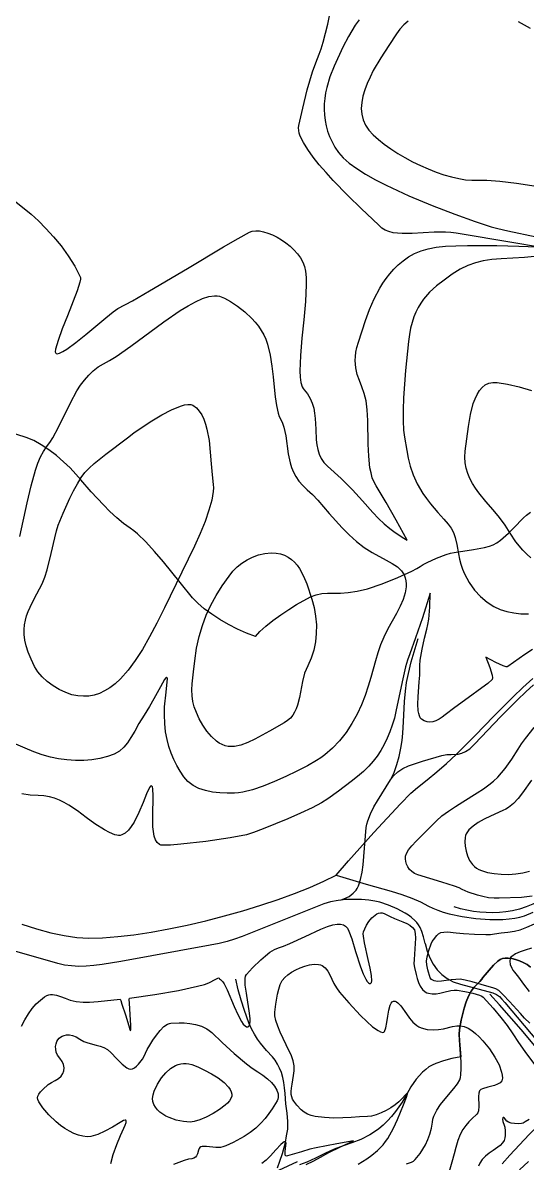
# Model space of a CAD drawing. Header units: millimetres. Extents: x 2 to 2848, y 1 to 2248.
# Drawn here: x 432 to 673, y 894 to 1440 of the extents above; entities that cross this region are included whole.
import ezdxf

# ---------------------------------------------------------------- set-up
doc = ezdxf.new("R2010")
doc.units = ezdxf.units.MM
for name, color, linetype in [('100m', 7, 'CONTINUOUS'), ('1x', 7, 'CONTINUOUS'), ('1x淵', 7, 'CONTINUOUS'), ('200m', 7, 'CONTINUOUS'), ('500m', 7, 'CONTINUOUS'), ('州境', 7, 'CONTINUOUS'), ('新幹線', 7, 'CONTINUOUS'), ('河川・湖沼', 7, 'CONTINUOUS'), ('灘州線', 7, 'CONTINUOUS'), ('自轉車道・登山道', 7, 'CONTINUOUS'), ('鋁州線', 7, 'CONTINUOUS'), ('高速道路', 7, 'CONTINUOUS')]:
    doc.layers.add(name, color=color, linetype=linetype)

msp = doc.modelspace()

# ---------------------------------------------------------------- linework, layer by layer
at = {"layer": '100m', "color": 1}
for points in [[(426.645786, 1355.716129), (432.85833, 1350.7083), (436.166656, 1347.919842), (439.67962, 1344.722105), (443.304205, 1341.127493), (446.947393, 1337.148407), (450.516166, 1332.797252), (453.917509, 1328.086429), (457.058402, 1323.028341), (459.84583, 1317.63539), (459.866353, 1316.869126), (459.558327, 1315.494495), (458.150921, 1311.270323), (453.53074, 1299.373671), (451.095136, 1293.101953), (449.093972, 1287.548481), (447.915831, 1283.413637), (447.756828, 1282.097069), (447.9493, 1281.3978), (448.265055, 1281.227175), (448.693673, 1281.192904), (449.86022, 1281.500588), (451.390391, 1282.255172), (453.225634, 1283.390974), (457.577132, 1286.543513), (462.446305, 1290.432765), (471.86404, 1298.319634), (475.475784, 1301.266366), (477.731567, 1302.84804), (484.688282, 1306.57537), (492.8863, 1311.23863), (511.034954, 1321.977116), (528.23496, 1332.27186), (535.247166, 1336.38044), (540.543746, 1339.33122), (541.942076, 1339.836888), (543.575537, 1340.03001), (545.401834, 1339.929936), (547.378675, 1339.55602), (549.463764, 1338.927614), (551.614807, 1338.06407), (553.78951, 1336.984739), (555.945579, 1335.708975), (558.040719, 1334.256129), (560.032636, 1332.645554), (561.879037, 1330.896602), (563.537626, 1329.028625), (564.966109, 1327.060975), (566.122193, 1325.013004), (566.963582, 1322.904065), (567.447984, 1320.75351), (567.722156, 1317.615684), (567.782978, 1314.082821), (567.411033, 1306.12328), (566.625075, 1297.457473), (565.71803, 1288.667986), (564.982824, 1280.337406), (564.7712, 1276.526265), (564.712382, 1273.04832), (564.842988, 1269.976394), (565.199631, 1267.383312), (565.818928, 1265.341896), (566.238515, 1264.55082), (566.737496, 1263.92497), (568.408711, 1261.951059), (569.689252, 1259.816693), (570.63493, 1257.547451), (571.301556, 1255.168914), (571.74494, 1252.706662), (572.020892, 1250.186273), (572.293744, 1245.073408), (572.566596, 1240.034956), (572.842548, 1237.607585), (573.285932, 1235.275557), (573.952559, 1233.064452), (574.898237, 1230.999849), (576.17878, 1229.107328), (577.849996, 1227.41247), (584.514188, 1221.484148), (589.888537, 1216.101531), (594.667574, 1210.818134), (599.545829, 1205.18747), (602.225769, 1202.340098), (605.011129, 1199.771779), (607.759281, 1197.513519), (610.3276, 1195.596322), (614.354228, 1192.909147), (615.949996, 1191.9583), (610.724475, 1201.549449), (605.904098, 1210.040921), (601.133329, 1217.88747), (600.143855, 1219.717074), (599.344291, 1221.808677), (598.713709, 1224.126623), (598.231181, 1226.635255), (597.626567, 1232.081952), (597.363017, 1237.863511), (597.189384, 1249.290204), (596.944438, 1254.364829), (596.370829, 1258.6333), (595.430318, 1262.160734), (594.303772, 1265.322299), (593.152421, 1268.297828), (592.137496, 1271.267156), (591.420227, 1274.410117), (591.161845, 1277.906545), (591.255121, 1279.843508), (591.52358, 1281.936275), (591.987376, 1284.207326), (592.666663, 1286.67914), (596.035771, 1297.146602), (597.996045, 1302.381764), (600.255813, 1307.520007), (602.901833, 1312.487929), (604.396801, 1314.88508), (606.020866, 1317.212124), (607.784875, 1319.459885), (609.699671, 1321.619189), (611.776101, 1323.680859), (614.025008, 1325.63572), (616.717689, 1327.593483), (619.564907, 1329.192868), (622.656309, 1330.464669), (626.081543, 1331.439679), (629.930256, 1332.148691), (634.292096, 1332.6225), (639.25671, 1332.891899), (644.913745, 1332.98768), (658.937167, 1332.912507), (669.418672, 1332.682093), (678.25435, 1332.32648), (667.043645, 1334.328998), (639.476485, 1338.96469), (636.908987, 1339.281232), (634.286073, 1339.436432), (628.951189, 1339.390318), (618.465574, 1338.764622), (613.623625, 1338.695089), (611.370411, 1338.832724), (609.25477, 1339.127798), (607.296, 1339.612189), (605.513401, 1340.317774), (603.92627, 1341.276431), (602.553908, 1342.52004), (599.465159, 1345.596218), (594.23699, 1350.591954), (587.695149, 1356.963728), (580.665382, 1364.168017), (577.225573, 1367.912505), (573.973438, 1371.661302), (571.012196, 1375.346466), (568.445066, 1378.900059), (566.375265, 1382.25414), (564.906012, 1385.340769), (564.428847, 1386.762558), (564.140526, 1388.092006), (564.053951, 1389.320621), (564.182025, 1390.43991), (566.06778, 1398.750044), (568.221806, 1407.445595), (570.809056, 1416.182486), (572.31669, 1420.45891), (573.994488, 1424.61664), (574.932211, 1427.12081), (575.919549, 1430.387967), (578.032762, 1438.996084), (580.31351, 1450.010679)], [(675.859936, 1139.649258), (672.177617, 1137.252466), (664.190426, 1131.49763), (663.843037, 1131.373013), (663.336091, 1131.383379), (661.943965, 1131.738998), (658.349806, 1133.299335), (653.546152, 1135.89283), (655.484231, 1130.932671), (656.612337, 1127.328721), (656.838598, 1126.003017), (656.69583, 1125.2833), (654.511216, 1123.386569), (651.710647, 1121.195961), (645.135505, 1116.395191), (638.718129, 1111.805143), (634.206246, 1108.34997), (632.718998, 1107.162963), (631.237952, 1106.196098), (629.769308, 1105.471077), (628.319267, 1105.009606), (626.894031, 1104.833389), (625.499801, 1104.964129), (624.142778, 1105.423532), (622.829163, 1106.2333), (622.25633, 1106.872732), (621.818372, 1107.776877), (621.501337, 1108.91279), (621.291272, 1110.247529), (621.136243, 1113.381705), (621.241663, 1116.915856), (621.787366, 1124.129886), (622.004407, 1127.282665), (622.035413, 1129.78122), (622.052983, 1132.011575), (622.275192, 1134.477574), (623.159892, 1139.76924), (624.342249, 1144.961689), (625.474996, 1149.36039), (625.923031, 1151.542684), (626.281148, 1154.168363), (626.76484, 1159.8445), (627.062496, 1166.5583), (623.259111, 1154.784344), (620.030368, 1145.127054), (617.272913, 1137.45414), (616.229049, 1134.502897), (615.272001, 1131.257099), (613.568746, 1124.191896), (610.65833, 1109.93747), (609.866647, 1106.667902), (608.888929, 1103.42624), (607.737578, 1100.240387), (606.424996, 1097.138251), (604.963587, 1094.147736), (603.365751, 1091.296747), (601.643893, 1088.61319), (599.810413, 1086.12497), (597.66274, 1083.702379), (595.080986, 1081.230179), (592.201575, 1078.757979), (589.160933, 1076.335387), (583.141662, 1071.83747), (578.114579, 1068.1333), (575.108561, 1066.24401), (570.586356, 1063.883431), (565.040958, 1061.25), (558.96536, 1058.542154), (547.195536, 1053.69697), (542.487296, 1051.956507), (539.220829, 1050.93538), (531.411487, 1049.442966), (519.807027, 1047.72731), (507.855302, 1046.358919), (502.826669, 1045.983232), (499.004163, 1045.9083), (498.275299, 1046.01006), (497.623865, 1046.25929), (496.536883, 1047.161497), (495.710409, 1048.537604), (495.111636, 1050.310293), (494.70776, 1052.402247), (494.465972, 1054.736148), (494.337436, 1059.82052), (494.581944, 1069.490654), (494.430082, 1072.839335), (494.170799, 1073.871467), (493.74554, 1074.37237), (493.280241, 1074.218286), (492.736519, 1073.471499), (491.409034, 1070.557896), (489.753545, 1066.347712), (487.76051, 1061.557098), (485.420387, 1056.902204), (484.117186, 1054.84945), (482.723635, 1053.099182), (481.23854, 1051.740921), (479.660711, 1050.864184), (478.836647, 1050.634362), (477.988953, 1050.558491), (477.117478, 1050.64776), (476.222074, 1050.91336), (473.660317, 1052.037026), (471.240057, 1053.307759), (466.7333, 1056.170073), (462.520361, 1059.259603), (458.419797, 1062.335649), (454.250164, 1065.157509), (452.082745, 1066.397901), (449.830019, 1067.484485), (447.469303, 1068.387172), (444.977919, 1069.075875), (442.333184, 1069.520507), (439.51242, 1069.69098), (435.81654, 1069.900108), (431.791904, 1070.460777)], [(675.702888, 1021.493858), (670.689494, 1020.961824), (660.048821, 1020.4941), (657.550895, 1020.510177), (654.903883, 1020.798118), (652.221792, 1021.296534), (649.618628, 1021.944036), (645.105114, 1023.440746), (642.275398, 1024.79714), (640.914255, 1025.462913), (638.682711, 1026.299696), (632.616945, 1028.25828), (621.134378, 1031.71942), (619.52378, 1032.401217), (618.189887, 1033.294549), (617.117679, 1034.355129), (616.292137, 1035.538666), (615.698242, 1036.800874), (615.320975, 1038.097463), (615.145316, 1039.384144), (615.156246, 1040.61663), (615.608415, 1041.995357), (616.690003, 1043.708949), (618.286288, 1045.695392), (620.282549, 1047.892675), (625.01611, 1052.671714), (629.972913, 1057.54997), (632.626498, 1059.916751), (635.723466, 1062.246325), (639.11189, 1064.526289), (642.63984, 1066.744242), (649.506605, 1070.944504), (652.541561, 1072.902008), (655.10833, 1074.74789), (657.296618, 1076.579414), (659.312008, 1078.500867), (661.176384, 1080.510382), (662.911628, 1082.60609), (666.082254, 1087.048617), (668.99895, 1091.81351), (670.67243, 1094.396676), (672.601689, 1096.964401), (676.783319, 1102.242124)], [(431.656148, 959.242486), (433.198444, 962.308), (434.895902, 965.130405), (436.719246, 967.677641), (438.639195, 969.917647), (440.626473, 971.818363), (442.6518, 973.34773), (443.647031, 973.908222), (444.606361, 974.271119), (445.542123, 974.458073), (446.466649, 974.490732), (448.331322, 974.179771), (450.29904, 973.51144), (452.468463, 972.658943), (454.938251, 971.795483), (457.807064, 971.094264), (461.17356, 970.72849), (464.135762, 970.766619), (468.195741, 971.039805), (478.721158, 972.16415), (479.040526, 971.531124), (479.630232, 969.831083), (481.260588, 964.652772), (482.892084, 959.474856), (483.483215, 957.775307), (483.804578, 957.14297), (483.910505, 957.828674), (483.86773, 959.595595), (483.534866, 964.931652), (483.203572, 970.268269), (483.162761, 972.035889), (483.271438, 972.72257), (495.404393, 974.470029), (506.743563, 976.42396), (515.836071, 978.367286), (519.085802, 979.267135), (521.229038, 980.08293), (524.535237, 981.80765), (525.789313, 982.374762), (526.057888, 982.300951), (526.306731, 982.029818), (526.700277, 981.59206), (527.402958, 981.01837), (527.905486, 980.476516), (528.494067, 979.524948), (529.887733, 976.648094), (533.249483, 968.787445), (535.050942, 964.825331), (536.821706, 961.523144), (537.669542, 960.27916), (538.478462, 959.391723), (539.238052, 958.924688), (539.937898, 958.94191), (540.484456, 959.435163), (540.811221, 960.318398), (540.94834, 961.538721), (540.925959, 963.043241), (540.52328, 966.693298), (539.844353, 970.845425), (539.130347, 975.07648), (538.62243, 978.963321), (538.561771, 982.082805), (538.774528, 983.222556), (539.189538, 984.01179), (542.060185, 987.157214), (546.01828, 991.074382), (548.196841, 992.97158), (550.397325, 994.640765), (552.536422, 995.94162), (554.530818, 996.73383), (556.852979, 997.530418), (559.883301, 998.826882), (567.18268, 1002.25294), (574.657459, 1005.678997), (577.907029, 1006.975462), (580.536138, 1007.77205), (582.564151, 1008.104205), (584.201909, 1008.11407), (585.515185, 1007.795069), (586.569753, 1007.140622), (587.431385, 1006.144155), (588.165854, 1004.799088), (589.516398, 1001.03685), (591.34051, 995.020787), (593.725893, 987.70679), (594.997513, 984.385234), (596.251593, 981.725797), (596.855612, 980.747145), (597.435514, 980.057347), (597.984722, 979.697513), (598.496658, 979.70875), (598.878143, 980.13203), (599.057923, 980.946388), (598.917605, 983.541148), (598.286179, 987.078658), (597.374121, 991.144547), (595.550005, 999.203973), (595.058898, 1002.368766), (595.010665, 1003.553645), (595.129058, 1004.40445), (595.710418, 1005.917242), (596.587759, 1007.666816), (597.723809, 1009.469007), (599.081298, 1011.13965), (600.622953, 1012.494581), (601.451195, 1012.996103), (602.311502, 1013.349634), (603.199215, 1013.532156), (604.109675, 1013.520646), (605.038222, 1013.292084), (605.980198, 1012.82345), (607.940246, 1011.742205), (609.97922, 1010.83855), (613.978238, 1009.292142), (615.780427, 1008.513458), (617.345831, 1007.640499), (618.595524, 1006.605298), (619.450578, 1005.33989), (619.895645, 1003.647327), (620.029385, 1001.481195), (619.731213, 996.359647), (619.292724, 991.238097), (619.251067, 989.07196), (619.450578, 987.37939), (620.239858, 984.029331), (620.759468, 982.124095), (621.415011, 980.223245), (622.245949, 978.445172), (623.291747, 976.908267), (624.591869, 975.730922), (625.349633, 975.314083), (626.185778, 975.03153), (627.977592, 974.790768), (629.820147, 974.850841), (631.675981, 975.122454), (633.507634, 975.51631), (636.948559, 976.313569), (638.482909, 976.53838), (639.843238, 976.52825), (643.633606, 975.942817), (647.4051, 975.133022), (650.517403, 974.175751), (651.626259, 973.665839), (652.330198, 973.14789), (652.330198, 973.14789), (657.072031, 967.8893), (660.796866, 963.523675), (663.827166, 959.604532), (666.485398, 955.68539), (669.306939, 951.437596), (672.289704, 947.202198), (676.80416, 941.00103)], [(674.711904, 960.695881), (672.107276, 963.201115), (670.15161, 965.30294), (664.889744, 971.172849), (661.86417, 974.353355), (659.768192, 976.34117), (658.397399, 977.175749), (656.969233, 977.689204), (654.04999, 978.43957), (647.076966, 980.533457), (643.807665, 981.35798), (641.34999, 981.74686), (639.313938, 981.713786), (637.067047, 981.482275), (632.486448, 980.82082), (630.466933, 980.734001), (628.831891, 981.019254), (627.668138, 981.602165), (627.06249, 982.40832), (625.938011, 986.22824), (625.388174, 988.60329), (625.210407, 990.34582), (625.596946, 992.423212), (626.417568, 995.554804), (627.461432, 998.661591), (628.001192, 999.868494), (628.517698, 1000.66457), (630.204417, 1002.731621), (631.047776, 1003.54811), (632.089573, 1004.10415), (633.526178, 1004.362529), (635.347256, 1004.385266), (639.497907, 1003.97186), (642.945759, 1003.610122), (648.129938, 1003.260789), (653.562164, 1003.134698), (655.906207, 1003.221256), (657.754156, 1003.44269), (660.922955, 1003.92018), (664.153766, 1004.286049), (667.260552, 1004.72633), (670.05728, 1005.42706), (673.19301, 1006.650761), (676.886843, 1008.271335)], [(674.29062, 914.67499), (672.37032, 913.562904), (671.429807, 912.922112), (670.66293, 912.62859), (669.263538, 912.55831), (667.388714, 912.634792), (665.774343, 912.872505), (664.482434, 913.283851), (663.574998, 913.88123), (662.500118, 915.270292), (662.105309, 915.629961), (661.91643, 915.628411), (661.722898, 915.46873), (661.565805, 914.743193), (661.755975, 913.732402), (662.384358, 911.89685), (662.663411, 910.890199), (662.930065, 909.201415), (662.923866, 907.041339), (662.737054, 905.850453), (662.384358, 904.62081), (661.644366, 903.409406), (660.412379, 902.231106), (657.042569, 899.82654), (655.189817, 898.526635), (653.415217, 897.112554), (651.861305, 895.547479), (650.670618, 893.79459), (650.027309, 892.253251)], [(567.77929, 893.144495), (571.365634, 894.785739), (574.542698, 896.55101), (578.571925, 898.793752), (583.824668, 901.406075), (590.328518, 904.47521), (582.412782, 902.913439), (572.426038, 901.04893), (569.501278, 900.370629), (565.525376, 899.214597), (558.812131, 897.17604), (558.300808, 897.123192), (557.941597, 897.268351), (557.713586, 897.582678), (557.595863, 898.037333), (557.607633, 899.252267), (557.809614, 900.682432), (558.03451, 902.097109), (558.115026, 903.265578), (558.048863, 903.685384), (557.883869, 903.957118), (557.599132, 904.05194), (557.173742, 903.94101), (556.533122, 903.476682), (555.614012, 902.587397), (553.252937, 900.021091), (550.715756, 897.216355), (548.627711, 895.14745), (546.540948, 893.564049)]]:
    msp.add_lwpolyline(points, dxfattribs=at)
at = {"layer": '1x', "color": 1}
msp.add_lwpolyline([(661.3927, 893.444938), (665.052087, 897.603432), (674.337601, 907.372724), (684.127573, 916.925743), (688.417533, 920.813898), (691.88057, 923.67928), (721.449, 946.24329), (781.84374, 973.08609), (792.86152, 977.97813), (799.61675, 977.97824), (809.158, 977.97824), (825.43498, 977.97824), (840.86995, 977.97826)], dxfattribs=at)
at = {"layer": '1x淵', "color": 1}
msp.add_lwpolyline([(661.3927, 893.444938), (665.052087, 897.603432), (674.337601, 907.372724), (684.127573, 916.925743), (688.417533, 920.813898), (691.88057, 923.67928), (721.449, 946.24329), (781.84374, 973.08609), (792.86152, 977.97813), (799.61675, 977.97824), (809.158, 977.97824)], dxfattribs=at)
at = {"layer": '200m', "color": 1}
for points in [[(593.043296, 1441.041782), (591.162943, 1438.406766), (587.90873, 1433.10352), (585.230078, 1427.938881), (581.120583, 1418.90332), (579.061687, 1413.804043), (577.521917, 1408.620433), (576.968741, 1406.006779), (576.571788, 1403.383773), (576.339874, 1400.755326), (576.281812, 1398.125349), (576.406417, 1395.497751), (576.722503, 1392.876443), (577.238884, 1390.265336), (577.964375, 1387.66834), (578.907788, 1385.089366), (580.077939, 1382.532325), (581.483642, 1380.001126), (583.133711, 1377.49968), (585.326143, 1374.976867), (588.288261, 1372.393418), (591.922866, 1369.771019), (596.132759, 1367.131359), (600.820742, 1364.496125), (605.889615, 1361.887003), (616.78124, 1356.833849), (628.030043, 1352.145394), (638.858435, 1347.995139), (648.488825, 1344.556581), (656.143625, 1342.00322), (659.314928, 1341.154115), (664.097601, 1340.068852), (677.754653, 1337.105281)], [(676.8177, 1327.769261), (672.09281, 1327.30475), (660.997876, 1326.645778), (656.470134, 1326.242663), (652.404345, 1325.647909), (648.637111, 1324.754599), (645.005032, 1323.45582), (641.344712, 1321.644655), (637.492752, 1319.21419), (633.615697, 1316.46064), (630.016854, 1313.649524), (626.737969, 1310.62789), (623.82079, 1307.242789), (622.510886, 1305.36614), (621.307064, 1303.341269), (620.214541, 1301.149054), (619.238536, 1298.770379), (618.384267, 1296.186124), (617.656953, 1293.37717), (617.061812, 1290.324398), (616.604063, 1287.00869), (615.218877, 1273.172967), (614.301696, 1260.111872), (614.084168, 1254.255091), (614.062314, 1249.051902), (614.26236, 1244.655617), (614.710528, 1241.21955), (615.775642, 1234.839626), (616.453441, 1231.234108), (617.421726, 1227.362311), (618.82574, 1223.232305), (620.810725, 1218.852158), (623.521924, 1214.22994), (625.195241, 1211.830576), (627.104579, 1209.37372), (630.703373, 1205.11192), (633.462986, 1202.003994), (635.528661, 1199.654558), (637.045641, 1197.66823), (638.159169, 1195.649625), (639.014488, 1193.203361), (639.75684, 1189.934054), (640.531468, 1185.44632), (641.033724, 1182.882927), (641.693074, 1180.423676), (642.497163, 1178.071843), (643.433634, 1175.830708), (644.490133, 1173.703548), (645.654303, 1171.693641), (648.256233, 1168.0387), (651.14058, 1164.892109), (654.208498, 1162.280092), (657.361141, 1160.228874), (660.499663, 1158.76468), (663.658357, 1157.75874), (666.952208, 1157.075562), (670.403405, 1156.731283), (674.034138, 1156.742042)], [(430.895, 1193.676754), (434.28669, 1209.804079), (436.169131, 1217.920192), (438.291625, 1225.41499), (439.469998, 1228.775579), (440.740914, 1231.79626), (442.115213, 1234.415505), (443.60374, 1236.57179), (445.114479, 1238.614877), (446.561021, 1240.908252), (449.338543, 1246.082098), (454.970545, 1257.631773), (458.133142, 1263.352517), (459.86849, 1266.056067), (461.732213, 1268.600478), (463.74357, 1270.944808), (465.921818, 1273.048113), (468.286213, 1274.869451), (470.856013, 1276.36788), (473.708028, 1277.93168), (476.873147, 1279.92392), (483.944181, 1284.87858), (499.659853, 1296.462655), (507.510441, 1301.831516), (511.260225, 1304.134406), (514.826831, 1306.07789), (518.160631, 1307.583183), (521.211998, 1308.5715), (523.931302, 1308.964057), (525.150923, 1308.912306), (526.268917, 1308.68207), (528.634758, 1307.740173), (531.594418, 1306.154912), (534.922711, 1303.974335), (538.394451, 1301.246488), (541.784452, 1298.019417), (543.37843, 1296.233687), (544.86753, 1294.341169), (546.223601, 1292.347869), (547.418497, 1290.259791), (548.424069, 1288.082943), (549.212169, 1285.82333), (550.490524, 1280.562799), (551.366851, 1275.305377), (551.972748, 1270.156676), (552.439817, 1265.222309), (552.899658, 1260.607887), (553.48387, 1256.419024), (554.324053, 1252.76133), (554.88126, 1251.164677), (555.551809, 1249.74042), (556.430696, 1247.886471), (557.101666, 1245.959333), (557.988365, 1241.919494), (559.120353, 1233.335599), (560.039672, 1228.927565), (560.735107, 1226.724282), (561.643895, 1224.532822), (562.808164, 1222.361688), (564.270038, 1220.21938), (566.071647, 1218.1144), (568.255116, 1216.05525), (570.665732, 1213.799675), (573.214485, 1211.09404), (578.752869, 1204.754889), (584.923201, 1197.882404), (588.26189, 1194.5101), (591.778416, 1191.32119), (595.521303, 1188.441357), (599.196562, 1186.072509), (605.966372, 1182.34634), (608.87201, 1180.728304), (611.332196, 1179.099826), (613.252474, 1177.330546), (613.98063, 1176.35237), (614.538387, 1175.29011), (614.538387, 1175.29011), (615.025964, 1173.90713), (615.334598, 1172.506069), (615.474871, 1171.084206), (615.457365, 1169.63882), (614.99134, 1166.666597), (614.021172, 1163.567639), (612.631514, 1160.32018), (610.907016, 1156.902456), (606.792102, 1149.46916), (604.822247, 1145.580216), (603.233653, 1141.757843), (601.923441, 1137.955642), (600.788729, 1134.127217), (598.634293, 1126.206106), (597.408808, 1122.020625), (595.947307, 1117.62333), (594.157993, 1113.086177), (592.025746, 1108.567179), (589.562668, 1104.149042), (586.780864, 1099.914475), (583.692437, 1095.946186), (580.30949, 1092.326884), (576.644127, 1089.139276), (574.709321, 1087.733203), (572.708451, 1086.46607), (568.289641, 1083.978447), (563.308016, 1081.379876), (557.975387, 1078.801479), (552.503568, 1076.374378), (547.104371, 1074.229693), (541.989608, 1072.498548), (537.371092, 1071.312063), (535.314119, 1070.964044), (533.460636, 1070.80136), (529.939502, 1070.760345), (526.400214, 1070.925088), (522.921445, 1071.339971), (519.581868, 1072.049374), (516.460157, 1073.097677), (513.634985, 1074.52926), (512.358187, 1075.402651), (511.185026, 1076.388504), (510.125336, 1077.492368), (509.188952, 1078.71979), (507.497813, 1081.339535), (505.923676, 1084.056109), (504.486713, 1086.901789), (503.207096, 1089.908851), (502.104998, 1093.109571), (501.200591, 1096.536225), (500.514046, 1100.221089), (500.065536, 1104.19644), (499.912227, 1108.28509), (500.033265, 1112.214378), (500.711067, 1119.151065), (501.324317, 1124.118905), (501.364665, 1125.587133), (501.275907, 1126.018783), (501.09839, 1126.2303), (500.859342, 1126.239129), (500.590035, 1126.074978), (499.936439, 1125.245888), (497.999865, 1121.711651), (494.901355, 1115.918079), (492.795338, 1112.26482), (490.253596, 1108.15566), (487.762277, 1104.106675), (485.71879, 1100.584197), (483.941583, 1097.549897), (482.2491, 1094.965447), (480.459789, 1092.79252), (478.392095, 1090.992787), (475.864464, 1089.527919), (472.695343, 1088.35959), (469.054864, 1087.464599), (465.26107, 1086.84799), (461.354309, 1086.513797), (457.374925, 1086.466055), (453.363266, 1086.708799), (449.359676, 1087.246065), (445.404502, 1088.081887), (441.53809, 1089.2203), (437.558369, 1090.62902), (433.326492, 1092.291914), (428.977613, 1094.237225)], [(675.439793, 1077.029626), (671.185263, 1070.970191), (669.0744, 1068.25286), (666.862261, 1065.869311), (664.464688, 1063.91369), (663.170063, 1063.125772), (661.797521, 1062.48014), (655.814167, 1059.86504), (652.8068, 1058.344242), (649.990573, 1056.71361), (647.516686, 1054.997391), (645.536341, 1053.219835), (644.778496, 1052.315632), (644.200736, 1051.405188), (643.821963, 1050.491534), (643.661074, 1049.5777), (643.636587, 1047.604729), (643.784697, 1045.410663), (644.163887, 1043.105336), (644.832639, 1040.798581), (645.849438, 1038.600234), (647.272765, 1036.620129), (648.155152, 1035.74624), (649.161103, 1034.968099), (650.297928, 1034.299436), (651.572936, 1033.75398), (654.448839, 1032.921665), (657.622862, 1032.344678), (660.993729, 1032.027299), (664.460165, 1031.973808), (667.920895, 1032.188483), (671.274642, 1032.675606), (674.420133, 1033.439455)], [(675.503946, 996.582401), (672.43165, 995.62488), (670.006142, 994.873235), (667.730047, 993.845717), (665.996936, 992.711209), (665.45699, 992.156608), (665.20038, 991.63859), (665.103898, 990.410964), (665.315345, 988.81382), (665.99485, 987.019599), (666.560167, 986.102472), (667.302547, 985.20074), (669.234309, 982.722912), (671.621813, 979.370555), (674.378837, 975.944293)], [(592.603328, 893.22367), (596.719278, 895.85022), (599.053498, 897.560061), (601.762259, 899.83938), (604.451839, 902.556272), (605.6664, 904.037587), (606.728521, 905.57883), (609.44007, 910.406423), (611.388709, 914.634608), (614.212068, 921.66846), (615.712045, 925.297621), (616.130317, 926.913868), (615.913655, 926.995833), (615.402376, 926.608993), (613.463713, 924.47479), (612.050317, 923.038736), (610.25982, 921.580759), (608.18869, 920.166632), (605.933395, 918.862128), (603.590401, 917.733019), (601.256178, 916.845079), (599.027192, 916.264082), (596.999911, 916.0558), (593.196749, 915.912559), (589.30589, 915.611461), (585.239635, 915.345443), (580.910287, 915.30744), (576.405543, 915.526686), (572.093734, 916.079183), (570.114321, 916.562617), (568.308111, 917.228023), (566.716762, 918.108289), (565.381928, 919.2363), (563.280104, 921.478443), (561.757085, 923.422413), (561.218109, 924.408648), (560.830412, 925.471618), (560.596185, 926.66175), (560.517623, 928.02947), (560.648439, 929.635801), (560.967805, 931.478916), (561.733699, 935.700104), (561.960982, 937.990478), (561.938327, 940.342242), (561.556111, 942.711545), (560.704711, 945.05454), (558.105933, 950.380722), (555.349299, 956.373406), (554.169398, 959.279857), (553.259167, 961.94514), (552.721653, 964.233321), (552.659899, 966.00847), (553.156853, 969.8204), (553.96952, 974.614546), (554.570981, 977.029159), (555.343452, 979.268377), (556.317628, 981.191882), (557.524204, 982.65936), (559.013605, 983.868494), (560.77487, 985.071051), (562.746609, 986.207834), (564.867434, 987.219648), (567.075957, 988.047296), (569.31079, 988.631583), (571.510543, 988.913313), (573.613829, 988.83329), (574.572064, 988.618338), (575.4215, 988.262522), (576.849878, 987.178721), (578.010778, 985.682742), (579.016014, 983.875435), (581.006754, 979.730251), (582.215887, 977.594079), (583.716616, 975.54999), (588.089813, 970.486904), (593.725859, 964.371443), (596.666658, 961.489107), (599.502221, 959.02772), (602.09223, 957.215296), (603.251303, 956.6237), (604.296369, 956.27985), (604.775154, 956.3637), (605.176873, 956.804161), (605.802831, 958.546629), (606.281676, 961.090681), (606.720842, 964.019748), (607.227761, 966.917257), (607.909866, 969.366638), (608.350186, 970.293101), (608.87459, 970.951319), (609.496507, 971.289219), (610.229367, 971.25473), (610.918615, 970.94977), (611.591251, 970.470527), (612.910739, 969.082504), (615.614933, 965.241481), (617.095844, 963.161724), (618.726767, 961.224631), (620.555804, 959.616822), (621.559648, 958.994719), (622.631058, 958.52492), (625.584402, 957.767299), (628.354263, 957.52885), (630.947903, 957.674924), (633.372586, 958.070869), (637.744134, 959.073775), (639.705525, 959.411437), (641.527012, 959.46037), (643.303624, 959.0935), (645.110929, 958.314451), (646.927005, 957.18461), (648.729926, 955.765368), (650.497767, 954.118111), (652.208605, 952.304228), (655.371573, 948.42214), (657.993738, 944.519584), (659.931859, 940.774886), (661.133319, 937.345903), (661.441358, 935.799134), (661.545499, 934.39049), (661.465064, 933.758243), (661.235268, 933.19122), (660.396658, 932.23312), (659.167793, 931.476725), (657.686796, 930.882571), (654.520906, 930.023132), (652.003977, 929.33909), (651.164646, 928.930792), (650.567552, 928.308303), (650.2091, 927.265645), (650.085693, 925.59684), (650.229603, 920.965635), (650.052838, 918.708673), (649.795463, 917.820446), (649.384736, 917.17833), (646.911658, 914.877723), (645.49753, 913.478577), (644.052709, 911.822915), (642.642967, 909.842771), (641.334077, 907.470179), (640.191813, 904.637174), (639.281948, 901.27579), (638.474749, 898.172083), (637.305576, 894.257229), (635.045497, 886.35174)], [(474.290214, 893.497016), (475.509213, 897.884827), (477.184242, 902.658511), (478.946971, 906.88847), (480.575215, 910.408079), (481.206271, 911.926714), (481.589583, 913.155945), (481.630875, 913.999305), (481.493803, 914.246137), (481.235873, 914.360326), (480.310301, 914.14254), (478.759884, 913.24948), (475.067802, 910.907951), (471.533575, 908.96983), (468.104584, 907.487739), (464.72821, 906.5143), (462.938815, 906.359003), (460.97183, 906.569843), (458.877681, 907.109549), (456.706796, 907.940849), (454.509602, 909.026472), (452.336525, 910.329145), (450.237992, 911.811599), (448.26443, 913.43656), (444.730203, 916.880169), (441.88002, 920.218539), (439.976974, 923.065799), (439.462845, 924.184679), (439.28416, 925.03608), (439.454075, 925.834856), (439.941896, 926.795876), (440.714735, 927.870905), (441.739705, 929.011709), (444.414489, 931.297702), (445.998529, 932.346423), (447.70315, 933.26798), (449.280615, 934.209631), (450.500712, 935.328871), (451.356861, 936.592813), (451.842488, 937.968571), (451.951013, 939.423258), (451.67586, 940.923986), (451.010451, 942.437869), (449.94821, 943.93202), (448.903877, 945.408634), (448.258568, 946.8699), (447.955279, 948.282931), (447.937009, 949.614841), (448.146753, 950.832745), (448.527508, 951.903755), (449.022271, 952.794985), (449.57404, 953.47355), (450.222642, 954.025313), (451.044445, 954.520074), (452.037259, 954.900829), (453.19889, 955.110574), (454.527147, 955.092305), (456.019837, 954.78902), (457.674769, 954.143712), (459.48975, 953.09938), (461.413979, 952.035671), (463.377677, 951.289871), (467.300693, 950.26965), (469.198622, 949.754059), (471.013237, 949.074034), (472.713844, 948.10899), (474.269747, 946.73834), (477.128691, 943.666002), (479.742087, 941.102302), (482.00469, 939.345419), (482.971555, 938.862714), (483.811256, 938.69353), (484.646214, 938.861984), (485.579832, 939.339573), (486.570452, 940.084641), (487.576419, 941.055531), (489.467771, 943.508149), (490.269843, 944.906563), (490.920637, 946.36417), (491.71174, 948.111188), (492.899678, 950.272576), (494.390175, 952.64882), (496.088955, 955.04041), (497.901742, 957.247834), (499.734261, 959.071579), (501.492235, 960.312135), (502.313807, 960.65137), (503.081389, 960.76999), (506.963486, 960.857691), (509.435103, 960.829192), (512.108424, 960.629682), (514.869441, 960.16708), (517.604149, 959.349301), (520.198541, 958.084262), (521.407491, 957.255244), (522.538609, 956.27988), (527.487689, 951.538349), (533.226053, 946.27063), (539.13981, 941.283546), (541.970621, 939.147374), (544.615072, 937.38392), (547.042478, 935.783804), (549.230906, 934.089412), (551.116775, 932.329245), (552.636505, 930.531806), (553.726515, 928.725596), (554.323227, 926.939118), (554.363061, 925.200872), (554.154279, 924.358743), (553.782435, 923.53936), (551.45844, 919.721579), (549.911669, 917.494787), (548.099611, 915.167144), (546.015691, 912.821961), (543.65333, 910.542551), (541.005952, 908.412227), (538.066979, 906.5143), (532.884037, 903.669962), (529.297196, 902.00078), (527.921436, 901.535617), (526.727649, 901.278736), (525.643484, 901.201634), (524.596592, 901.27581), (519.998171, 901.705399), (518.055281, 901.653859), (517.36192, 901.512631), (516.92595, 901.27581), (516.92595, 901.27581), (516.560849, 900.71595), (516.279227, 899.947971), (515.72746, 898.136275), (515.337833, 897.266866), (514.792725, 896.537954), (514.032394, 896.036694), (512.9971, 895.85024), (511.48066, 895.643419), (509.424877, 895.072651), (504.344249, 893.137449)]]:
    msp.add_lwpolyline(points, dxfattribs=at)
at = {"layer": '500m', "color": 1}
for points in [[(616.46043, 1440.419123), (614.388861, 1438.540968), (612.520943, 1436.502439), (610.880204, 1434.31637), (607.160609, 1428.776443), (603.363212, 1422.859649), (599.82205, 1416.723308), (598.251944, 1413.621969), (596.871159, 1410.524739), (595.721452, 1407.451281), (594.844576, 1404.421262), (594.282286, 1401.454345), (594.076337, 1398.570197), (594.268483, 1395.788481), (594.900479, 1393.128863), (596.014078, 1390.611008), (597.651037, 1388.25458), (599.764748, 1385.97839), (602.249526, 1383.702811), (605.058505, 1381.449854), (608.14482, 1379.241529), (611.461603, 1377.099847), (614.96199, 1375.046818), (618.599116, 1373.104452), (622.326114, 1371.294761), (626.096118, 1369.639755), (629.862264, 1368.161444), (633.577684, 1366.881839), (637.195515, 1365.82295), (640.668889, 1365.006789), (643.950941, 1364.455364), (646.994806, 1364.190688), (649.753617, 1364.23477), (654.05279, 1364.272076), (660.338578, 1363.83849), (668.300062, 1362.875965), (677.626319, 1361.326453)], [(675.0198, 1436.83571), (669.296073, 1440.07993)], [(675.06423, 1183.470878), (673.138457, 1185.240576), (671.3247, 1187.144005), (668.032284, 1191.189852), (665.185093, 1195.28401), (662.781241, 1199.10207), (660.204654, 1202.730789), (657.051358, 1206.502135), (653.637613, 1210.459515), (650.279679, 1214.646339), (648.720472, 1216.839357), (647.293815, 1219.106014), (646.03924, 1221.451736), (644.996281, 1223.881949), (644.204469, 1226.402078), (643.703337, 1229.017551), (643.532417, 1231.733793), (643.731242, 1234.55623), (645.310473, 1246.3798), (646.307829, 1252.099347), (647.633846, 1257.310397), (648.464674, 1259.636095), (649.431152, 1261.727698), (650.55111, 1263.54955), (651.842375, 1265.065994), (653.322775, 1266.241374), (655.01014, 1267.040032), (656.922297, 1267.426313), (659.077075, 1267.36456), (664.030874, 1266.533689), (669.586323, 1265.267088), (675.47669, 1263.617835)]]:
    msp.add_lwpolyline(points, dxfattribs=at)
for points in [[(478.878564, 1125.61605), (476.329186, 1123.243073), (473.829936, 1121.292404), (471.357663, 1119.744907), (468.889217, 1118.581441), (466.401446, 1117.78287), (463.8712, 1117.330055), (461.275328, 1117.203858), (458.59068, 1117.38514), (455.74068, 1117.966358), (452.739088, 1119.010113), (449.69824, 1120.452502), (446.730474, 1122.229624), (443.948125, 1124.277578), (441.463532, 1126.532463), (439.389032, 1128.930377), (437.83696, 1131.40742), (436.160417, 1134.981664), (434.858562, 1138.268752), (433.905423, 1141.298845), (433.27503, 1144.102103), (432.941409, 1146.708686), (432.878591, 1149.148753), (433.060603, 1151.452466), (433.461474, 1153.649984), (434.055233, 1155.771467), (434.815908, 1157.847076), (436.734121, 1161.98131), (439.008342, 1166.293968), (441.4308, 1171.02633), (442.731385, 1174.166075), (443.880603, 1177.740545), (445.838349, 1185.533253), (447.530855, 1193.083631), (448.348524, 1196.355191), (449.18494, 1199.07086), (451.501203, 1204.918036), (454.715463, 1211.997638), (456.512347, 1215.563115), (458.357338, 1218.912918), (460.191638, 1221.872454), (461.95645, 1224.26713), (463.924069, 1226.386529), (466.318094, 1228.601253), (471.858021, 1233.10433), (482.254046, 1240.91856), (485.373738, 1243.267427), (489.360904, 1246.062607), (493.895887, 1249.024227), (498.659029, 1251.872417), (503.33067, 1254.327307), (507.591154, 1256.109024), (509.467318, 1256.659984), (511.120821, 1256.937699), (512.511705, 1256.907186), (513.600013, 1256.53346), (515.225766, 1255.304002), (516.620158, 1253.74881), (517.8035, 1251.905161), (518.796102, 1249.810331), (519.618274, 1247.501596), (520.290326, 1245.016232), (521.265315, 1239.664721), (521.883553, 1234.054007), (522.307521, 1228.482298), (522.699705, 1223.247803), (523.222588, 1218.64873), (523.349434, 1217.042961), (523.277577, 1215.233988), (522.587283, 1211.063593), (521.250756, 1206.251872), (519.367047, 1200.91315), (517.03521, 1195.161754), (514.354294, 1189.11201), (508.341434, 1176.57478), (499.98607, 1159.609714), (496.293304, 1152.259286), (492.797146, 1145.62319), (489.402594, 1139.671122), (486.014648, 1134.372779), (482.538305, 1129.697856), (478.878564, 1125.61605)], [(570.404019, 1163.753), (571.514831, 1159.73116), (572.244809, 1155.618673), (572.591126, 1151.465506), (572.550955, 1147.321626), (572.12147, 1143.237001), (571.299843, 1139.261597), (570.083249, 1135.445381), (568.468859, 1131.83832), (567.647575, 1130.05471), (566.97842, 1128.201201), (565.979335, 1124.353478), (564.517871, 1116.578145), (563.586818, 1112.926498), (562.968688, 1111.220046), (562.209767, 1109.616173), (561.280762, 1108.132124), (560.152381, 1106.785149), (558.795331, 1105.592495), (557.180321, 1104.57141), (550.13651, 1100.55636), (543.178091, 1096.639081), (539.797922, 1095.041226), (536.519525, 1093.856757), (533.369708, 1093.215322), (531.851393, 1093.138758), (530.375277, 1093.24657), (528.940642, 1093.564091), (527.546763, 1094.092151), (526.196983, 1094.810211), (524.894642, 1095.697729), (522.44564, 1097.898979), (520.226481, 1100.531578), (518.263894, 1103.431202), (516.584603, 1106.433528), (515.215336, 1109.374231), (514.182817, 1112.08899), (513.509722, 1114.709817), (513.16061, 1117.451893), (513.075038, 1120.275646), (513.19256, 1123.141504), (513.795105, 1128.841245), (514.484683, 1134.23454), (515.346214, 1140.221878), (516.545488, 1145.796476), (518.082529, 1151.03333), (519.957359, 1156.007437), (522.170001, 1160.793794), (524.720477, 1165.467398), (527.60881, 1170.103244), (530.835022, 1174.77633), (532.662441, 1177.053556), (534.720203, 1179.126239), (536.99138, 1180.968562), (539.459047, 1182.554709), (542.106278, 1183.858862), (544.916146, 1184.855206), (547.871726, 1185.517924), (550.956092, 1185.8212), (553.292474, 1185.74995), (555.417682, 1185.375644), (557.344941, 1184.725851), (559.087478, 1183.82814), (560.658519, 1182.710079), (562.071292, 1181.399237), (563.339021, 1179.923183), (564.474934, 1178.309486), (566.404217, 1174.779437), (567.964951, 1171.02964), (570.404019, 1163.753)], [(512.190584, 913.35759), (509.000144, 913.59917), (505.587094, 914.317675), (502.212566, 915.503753), (500.62135, 916.26921), (499.13769, 917.148054), (497.794226, 918.139115), (496.623599, 919.241225), (495.658451, 920.453215), (494.931423, 921.773916), (494.475157, 923.202159), (494.322295, 924.736775), (494.505476, 926.376595), (495.057344, 928.12045), (496.677587, 931.516595), (498.531298, 934.491925), (500.590459, 936.999682), (502.827056, 938.993109), (505.213072, 940.425447), (506.453356, 940.916596), (507.72049, 941.249938), (509.01097, 941.41963), (510.321294, 941.419825), (511.647961, 941.24468), (512.987469, 940.88835), (515.91746, 939.778644), (519.169634, 938.294877), (522.505856, 936.511862), (525.68799, 934.50441), (528.477902, 932.347333), (530.637456, 930.115443), (531.406432, 928.994821), (531.928518, 927.883551), (532.173946, 926.790984), (532.112951, 925.72647), (531.736223, 924.667029), (531.077963, 923.591222), (530.173689, 922.510739), (529.058916, 921.437268), (526.339937, 919.358125), (523.205156, 917.447306), (519.938701, 915.798328), (516.824702, 914.504706), (514.147287, 913.659955), (512.190584, 913.35759)]]:
    msp.add_lwpolyline(points, close=True, dxfattribs=at)
at = {"layer": '州境', "color": 1}
for points in [[(543.492577, 1145.84353), (539.220963, 1147.42976), (534.892345, 1149.342666), (530.607575, 1151.523051), (526.467507, 1153.911719), (522.572992, 1156.449473), (519.024884, 1159.077117), (515.924036, 1161.735455), (513.3713, 1164.36529), (507.407849, 1171.699754), (499.479964, 1181.507291), (495.239773, 1186.488891), (491.060971, 1191.069273), (487.127723, 1194.908609), (485.310734, 1196.444188), (483.624196, 1197.66707), (480.378282, 1199.991428), (477.12579, 1202.686309), (473.912763, 1205.64867), (470.785242, 1208.775464), (464.970882, 1215.110174), (460.05104, 1220.86608), (457.6441, 1223.59896), (454.827173, 1226.522583), (451.681379, 1229.511981), (448.287838, 1232.442184), (444.72767, 1235.188222), (441.081996, 1237.625125), (437.431936, 1239.627924), (433.85861, 1241.07165), (424.99529, 1244.027063)], [(543.492584, 1145.84351), (545.605368, 1148.222162), (548.445641, 1150.800278), (551.817678, 1153.47629), (555.525757, 1156.148631), (559.374152, 1158.715735), (563.167139, 1161.076034), (569.803994, 1164.76995), (572.543857, 1165.844874), (575.231136, 1166.385465), (577.986357, 1166.574942), (580.930044, 1166.596526), (584.182721, 1166.633437), (587.864913, 1166.868895), (592.097146, 1167.486119), (596.999944, 1168.66833), (604.005033, 1171.024732), (611.598907, 1174.052551), (618.207543, 1177.054273), (620.650513, 1178.327373), (622.256914, 1179.33238), (623.650579, 1180.243343), (625.495887, 1181.252965), (629.997708, 1183.331404), (634.674925, 1185.094128), (636.739477, 1185.709107), (638.440084, 1186.06757), (647.724359, 1187.400581), (653.04177, 1188.435415), (655.324471, 1189.044914), (657.148951, 1189.7158), (658.805526, 1190.644302), (660.632016, 1191.952096), (664.457103, 1195.258305), (667.948938, 1198.739909), (670.43225, 1201.50239), (671.546043, 1202.657898), (673.080987, 1203.958634), (674.958352, 1205.313036)], [(615.719374, 893.348264), (618.028131, 894.171304), (619.003752, 894.713584), (619.852596, 895.42654), (622.257074, 898.39672), (623.530081, 900.344653), (624.765396, 902.553801), (625.899365, 904.988653), (626.868335, 907.613697), (627.608653, 910.393423), (628.056664, 913.29232), (628.304455, 914.758696), (628.74984, 916.209727), (630.129252, 919.056978), (631.986618, 921.816533), (634.113654, 924.470854), (638.343608, 929.393628), (640.02996, 931.627002), (641.152851, 933.68498), (641.481673, 934.765809), (641.704984, 936.026145), (641.886594, 938.979003), (641.800724, 942.330887), (641.550421, 945.869129), (640.968691, 952.65402), (640.843355, 955.475335), (640.965764, 957.63234), (641.787197, 962.186765), (643.187441, 967.968968), (644.132021, 970.914883), (645.254191, 973.681019), (646.564911, 976.105135), (648.075145, 978.02499), (650.685959, 980.710342), (651.656121, 981.851506), (652.145416, 982.529345), (653.313633, 983.82472), (655.231292, 986.03909), (657.219109, 988.420088), (659.312164, 990.467834), (660.409117, 991.210526), (661.545535, 991.68245), (662.834145, 991.885431), (664.34748, 991.868073), (666.029634, 991.638048), (667.824699, 991.20303), (669.676767, 990.570693), (671.529932, 989.74871), (673.328285, 988.744755), (675.01592, 987.5665)]]:
    msp.add_lwpolyline(points, dxfattribs=at)
at = {"layer": '新幹線', "color": 1}
msp.add_lwpolyline([(674.030043, 894.58401), (669.676122, 890.5074)], dxfattribs=at)
msp.add_lwpolyline([(674.030043, 894.58401), (669.676122, 890.5074)], dxfattribs=at)
at = {"layer": '河川・湖沼', "color": 4}
for points in [[(582.120209, 1031.64738), (588.018817, 1038.511509), (600.049903, 1051.950594), (612.818889, 1065.726922), (617.794289, 1070.792267), (620.931197, 1073.60278), (625.618635, 1077.141293), (630.248169, 1080.983163), (634.832278, 1085.081261), (639.383439, 1089.388463), (648.436837, 1098.44167), (657.508195, 1107.765769), (666.697342, 1116.983748), (671.367284, 1121.435126), (676.10411, 1125.718595)], [(431.730483, 1008.111187), (438.790523, 1005.861553), (445.572123, 1004.014233), (451.998548, 1002.633903), (457.99306, 1001.78524), (463.806981, 1001.48509), (470.379099, 1001.617588), (477.602485, 1002.151924), (485.370214, 1003.05729), (493.575358, 1004.302875), (502.110989, 1005.857871), (510.870182, 1007.691469), (519.746009, 1009.772859), (528.631543, 1012.071231), (537.419857, 1014.555778), (546.004024, 1017.195688), (554.277117, 1019.960154), (562.132209, 1022.818365), (569.462373, 1025.739512), (576.160682, 1028.692787), (582.120209, 1031.64738)], [(582.1202, 1031.64737), (596.444256, 1027.344942), (608.347827, 1023.918148), (613.499371, 1022.307542), (618.17472, 1020.64516), (622.416851, 1018.840772), (626.26874, 1016.80415), (628.279792, 1015.750725), (630.612143, 1014.776365), (633.221221, 1013.885722), (636.062456, 1013.083445), (642.26311, 1011.762596), (648.85754, 1010.851025), (655.489177, 1010.385938), (661.801454, 1010.404543), (664.726406, 1010.606856), (667.437804, 1010.944044), (669.89108, 1011.420759), (672.04166, 1012.04165), (676.296699, 1013.855491)], [(698.5891, 895.07025), (697.577642, 902.845478), (696.285557, 909.516187), (694.80054, 915.230143), (693.210288, 920.135113), (691.602496, 924.37886), (690.06486, 928.109152), (688.685076, 931.473753), (687.55084, 934.62043), (686.759919, 936.426636), (685.424175, 938.704218), (681.447085, 944.349029), (676.277303, 950.9059), (670.572563, 957.725865), (660.189144, 969.559223), (655.5587, 974.65739)], [(554.665878, 890.391195), (563.562493, 894.56665)]]:
    msp.add_lwpolyline(points, dxfattribs=at)
at = {"layer": '灘州線', "color": 7}
for points in [[(624.595505, 998.79184), (623.749769, 1002.077768), (622.951171, 1004.593051), (622.17669, 1006.479102), (621.403305, 1007.877335), (620.607996, 1008.929161), (619.767741, 1009.775994), (617.860314, 1011.42033), (616.626333, 1012.393591), (615.074447, 1013.400835), (611.288824, 1015.407652), (607.047173, 1017.221536), (602.89322, 1018.62324), (600.563727, 1019.14878), (597.614995, 1019.57651), (594.213355, 1019.866894), (590.525136, 1019.980397), (586.71667, 1019.877483), (582.954286, 1019.518616), (579.404315, 1018.86426), (576.233086, 1017.87488), (537.083679, 1002.22175), (533.445566, 1000.883047), (529.867473, 999.8085), (526.072188, 998.89974), (521.782495, 998.0584), (479.124667, 990.31416), (470.245516, 988.831557), (466.261277, 988.327203), (462.514788, 988.019777), (458.956695, 987.938506), (455.537643, 988.112614), (452.208276, 988.571324), (448.91924, 989.34386), (403.77689, 1002.24897)], [(624.595505, 998.79184), (625.597496, 995.214188), (626.865774, 991.929462), (628.424733, 988.954841), (630.298764, 986.307505), (632.512263, 984.004635), (635.08962, 982.063411), (638.05523, 980.501012), (641.433485, 979.33462)], [(641.433485, 979.33462), (656.91639, 975.18599), (658.682769, 974.497086), (660.072123, 973.51465), (661.321525, 972.230137), (662.668049, 970.635), (699.7116, 926.57562), (701.11324, 925.325609), (702.89889, 924.365944), (704.951515, 923.705178), (707.15408, 923.351862), (709.389549, 923.314549), (711.540888, 923.601789), (713.49106, 924.222136), (715.12303, 925.18414)]]:
    msp.add_lwpolyline(points, dxfattribs=at)
at = {"layer": '灘州線', "color": 1}
for points in [[(624.595505, 998.79184), (623.749769, 1002.077768), (622.951171, 1004.593051), (622.17669, 1006.479102), (621.403305, 1007.877335), (620.607996, 1008.929161), (619.767741, 1009.775994), (617.860314, 1011.42033), (616.626333, 1012.393591), (615.074447, 1013.400835), (611.288824, 1015.407652), (607.047173, 1017.221536), (602.89322, 1018.62324), (600.563727, 1019.14878), (597.614995, 1019.57651), (594.213355, 1019.866894), (590.525136, 1019.980397), (586.71667, 1019.877483), (582.954286, 1019.518616), (579.404315, 1018.86426), (576.233086, 1017.87488), (537.083679, 1002.22175), (533.445566, 1000.883047), (529.867473, 999.8085), (526.072188, 998.89974), (521.782495, 998.0584), (479.124667, 990.31416), (470.245516, 988.831557), (466.261277, 988.327203), (462.514788, 988.019777), (458.956695, 987.938506), (455.537643, 988.112614), (452.208276, 988.571324), (448.91924, 989.34386), (403.77689, 1002.24897)], [(641.433485, 979.33462), (656.91639, 975.18599), (658.682769, 974.497086), (660.072123, 973.51465), (661.321525, 972.230137), (662.668049, 970.635), (699.7116, 926.57562), (701.11324, 925.325609), (702.89889, 924.365944), (704.951515, 923.705178), (707.15408, 923.351862), (709.389549, 923.314549), (711.540888, 923.601789), (713.49106, 924.222136), (715.12303, 925.18414)]]:
    msp.add_lwpolyline(points, dxfattribs=at)
at = {"layer": '自轉車道・登山道', "color": 1}
for points in [[(607.98532, 1077.1939), (609.728067, 1080.71384), (611.127073, 1084.504961), (612.218108, 1088.424798), (613.036941, 1092.330888), (613.619341, 1096.080766), (614.001076, 1099.53197), (614.30563, 1104.9685), (614.802605, 1114.68545), (615.2462, 1119.622834), (615.75558, 1123.7709), (616.616474, 1128.1522), (617.97725, 1133.66915), (621.18115, 1144.8652)], [(554.01632, 891.5471), (555.191471, 894.610725), (556.4017, 898.3759), (557.76394, 903.590975), (558.381481, 906.729081), (558.88063, 910.0689), (558.99902, 911.807694), (558.959555, 913.6309), (558.564914, 917.58755), (558.012418, 922.05285), (557.61778, 927.1408), (557.425759, 929.80496), (557.063824, 932.352931), (556.537454, 934.773749), (555.852133, 937.05645), (555.013339, 939.19007), (554.026555, 941.163644), (552.897262, 942.966209), (551.63094, 944.5868), (548.817305, 947.677416), (545.854581, 951.140725), (544.385826, 953.150544), (542.962015, 955.419622), (541.610554, 958.00332), (540.35885, 960.957), (538.242409, 966.747253), (536.581998, 971.814), (535.254838, 976.643972), (534.13815, 981.7239)]]:
    msp.add_lwpolyline(points, dxfattribs=at)
at = {"layer": '自轉車道・登山道', "color": 3}
msp.add_lwpolyline([(675.01592, 987.5665), (673.328285, 988.74476), (671.529932, 989.748723), (669.676767, 990.570716), (667.824699, 991.203063), (666.029634, 991.638089), (664.347479, 991.86812), (662.834142, 991.885482), (661.54553, 991.6825), (660.409114, 991.210575), (659.312161, 990.467883), (657.219107, 988.420138), (655.23129, 986.039148), (653.31363, 983.8248), (652.145417, 982.529388), (651.656122, 981.851525), (650.685962, 980.71035), (648.07515, 978.025), (646.564914, 976.105162), (645.254191, 973.681059), (644.13202, 970.914933), (643.187439, 967.969025), (641.787195, 962.186828), (640.96576, 957.6324), (640.845836, 955.257573), (641.007376, 952.121638), (641.64792, 944.6539), (637.316766, 943.76322), (633.317447, 942.758813), (629.671645, 941.480148), (627.988088, 940.687805), (626.40104, 939.7667), (624.85259, 938.622919), (623.304272, 937.216992), (620.335549, 933.864663), (617.749901, 930.201627), (615.80236, 926.7198), (613.620143, 922.909355), (610.411864, 918.406088), (608.540794, 916.116631), (606.554622, 913.920352), (604.500485, 911.906043), (602.42552, 910.1625), (600.328079, 908.669443), (598.186789, 907.338628), (593.842822, 905.1111), (589.533937, 903.374672), (585.40045, 902.0241), (581.142719, 900.442633), (576.595585, 898.352488), (572.101071, 896.157098), (568.0012, 894.2599), (564.524714, 892.890373)], dxfattribs=at)
at = {"layer": '鋁州線', "color": 6}
msp.add_lwpolyline([(583.015056, 1019.56255), (584.437956, 1019.815595), (585.786312, 1020.236362), (588.206773, 1021.44513), (590.1712, 1022.916991), (591.574353, 1024.38008), (592.12538, 1025.250231), (592.6789, 1026.445965), (593.720783, 1029.534413), (594.554738, 1033.085884), (595.0355, 1036.54084), (596.456657, 1054.43521), (596.686996, 1055.912346), (597.127362, 1057.51191), (598.468977, 1060.893384), (600.143119, 1064.20974), (601.8114, 1067.09109), (607.98532, 1077.19388), (609.521139, 1079.201692), (611.544526, 1081.046886), (613.955875, 1082.641837), (616.655584, 1083.89892), (623.34004, 1086.174533), (632.647767, 1088.81607), (634.971838, 1089.260298), (636.970714, 1089.414856), (640.430551, 1089.569149), (642.110345, 1089.925974), (643.902612, 1090.707312), (645.916768, 1092.091709), (648.262231, 1094.25771), (660.826409, 1107.478401), (668.747857, 1115.51853), (672.677706, 1119.299946), (676.41908, 1122.69518)], dxfattribs=at)
at = {"layer": '高速道路', "color": 1}
for points in [[(698.07309, 1025.31255), (695.728858, 1025.495159), (693.298772, 1025.301711), (690.812275, 1024.688078), (688.29881, 1023.61013), (682.404819, 1020.57097), (676.109099, 1017.658853), (672.882243, 1016.387796), (669.640938, 1015.313334), (666.413844, 1014.49041), (663.229622, 1013.97397), (660.082806, 1013.704013), (656.949847, 1013.588024), (653.832285, 1013.632161), (650.731659, 1013.842581), (647.649509, 1014.225444), (644.587374, 1014.786908), (641.546795, 1015.53313), (638.529311, 1016.47027)], [(698.07309, 1025.31254), (695.728858, 1025.495149), (693.298772, 1025.301701), (690.812275, 1024.688068), (688.29881, 1023.61012), (682.404819, 1020.57096), (676.109099, 1017.658843), (672.882244, 1016.387786), (669.640939, 1015.313324), (666.413846, 1014.4904), (663.229625, 1013.97396), (660.082809, 1013.704003), (656.94985, 1013.588014), (653.832288, 1013.632151), (650.731662, 1013.842571), (647.649512, 1014.225434), (644.587377, 1014.786898), (641.546798, 1015.53312), (638.529314, 1016.47026)]]:
    msp.add_lwpolyline(points, dxfattribs=at)

doc.saveas('drawing.dxf')
